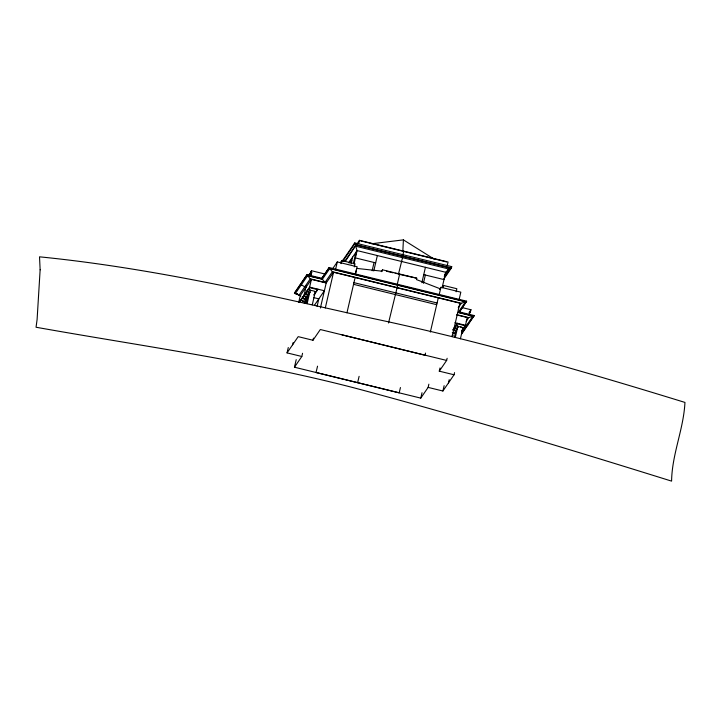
<?xml version="1.0" encoding="UTF-8"?>
<svg xmlns="http://www.w3.org/2000/svg" width="721" height="721" viewBox="0 0 721 721"><rect width="100%" height="100%" fill="white"/><g stroke="black" fill="none" stroke-linecap="round" stroke-linejoin="round"><path stroke-width="1.08" d="M402.823 251.485L403.409 239.877L371.73 243.743M297.62 294.195L294.456 293.42L294.61 292.753L307.038 274.656L321.8 278.27L329.164 267.554L466.64 301.189L459.124 312.572L473.895 316.186L474.048 315.519L459.277 311.905L459.124 312.572M300.819 283.704L300.666 284.371L305.848 287.499M302.559 353.281L301.82 356.489L287.048 352.884L288.283 347.531M298.701 302.414L300.269 295.619L311.418 279.378L326.189 282.993L333.544 272.277L355.129 277.549L346.945 312.824M299.269 302.541L299.377 302.072M299.918 301.279L299.81 301.757L300.828 299.963L302.874 300.468M301.36 299.188L301.243 299.666L302.261 297.872L304.316 298.377M294.456 293.42L307.038 274.656M302.829 297.043L302.721 297.521L303.739 295.727L305.785 296.223M292.627 344.764L293.123 342.619M304.055 295.268L306.209 285.904M304.37 294.808L304.253 295.286L305.271 293.492L307.326 293.988M311.066 274.665L309.724 274.34L311.499 270.726L325.243 274.088M305.839 292.654L305.731 293.132L306.749 291.338L308.795 291.843M309.724 274.34L311.499 270.726M304.307 303.397L305.812 296.908L307.299 296.836M307.281 290.563L307.164 291.041L308.182 289.247L310.237 289.752M310.994 275.593L311.733 272.412L311.148 272.268M305.289 303.415L307.281 294.763L308.777 294.691M308.723 288.463L308.615 288.941L309.516 287.625L311.418 279.378M306.227 303.487L308.723 292.672L310.21 292.6M307.146 303.577L310.147 290.599M428.869 384.185L428.13 387.402L420.776 398.118L294.456 367.214L296.205 359.653M312.274 304.848L315.266 291.87M317.718 289.635L317.835 289.157L316.816 290.951L317.718 289.635L309.516 287.625M306.876 275.323L321.647 278.937L321.8 278.27M317.087 306.398L318.817 298.882L313.545 297.584M321.647 278.937L329.164 267.554M287.048 352.884L298.197 336.644L312.968 340.258L313.464 338.113M320.403 308.029L326.559 281.37M325.315 307.93L333.544 272.277M335.589 269.357L337.302 261.93L357.165 266.788L355.444 274.214M341.06 263.634L341.772 260.569L355.02 263.814L354.308 266.878M317.546 366.169L316.041 372.496L399.191 392.837L400.452 387.547M444.226 276.296L449.462 267.851L356.003 244.987L344.872 261.191L343.124 260.768L343.439 259.416M349.442 262.94L349.856 261.146M343.124 260.768L354.453 244.266L354.768 242.914L451.725 266.635L451.418 267.987L443.857 278.991M351.542 258.686L350.721 262.264L351.83 260.651M351.091 263.859L352.659 257.064M356.003 244.987L345.206 261.534M353.416 263.3L355.976 252.233M354.011 263.967L357.102 250.593L355.714 246.221L449.174 269.086L445.686 272.268L442.135 287.661M358.725 243.554L359.464 240.327L448.056 262.002L447.308 265.229M355.282 274.494L356.688 268.401L382.22 271.204L382.536 269.825L416.774 278.198L416.459 279.577L440.486 288.905M372.144 270.745L374.055 262.48M373.784 270.961L377.344 255.549M359.121 376.335L357.616 382.662M398.398 274.413L403.246 254.774M403.012 254.396L403.76 251.169M397.19 284.705L399.659 274.007L395.135 273.322M388.52 322.99L397.902 284.371L397.577 284.831M421.875 282.731L425.435 267.311M423.443 283.29L425.345 275.025M341.907 334.814L424.993 355.255L425.534 353.083M430.347 332.075L438.278 297.899L459.863 303.18L452.13 336.671M439.08 294.997L440.964 287.3L460.827 292.158L459.106 299.575M443.136 287.526L443.604 285.489L456.853 288.724L456.141 291.789M420.776 398.118L422.019 392.72M454.545 372.631L454.05 374.776L439.278 371.162L440.017 367.944M439.278 371.162L446.641 360.437L447.137 358.283M453.374 329.263L454.392 327.46L456.438 327.965M455.825 325.369L454.807 327.163L455.825 325.369L457.88 325.874M457.159 323.747L457.267 323.269L456.258 325.063L457.159 323.747L465.36 325.757L467.271 317.51L456.717 314.933M454.383 337.428L456.375 328.776M428.13 387.402L442.901 391.007L444.136 385.663M455.275 337.554L457.772 326.739M448.471 382.896L449.21 379.679M460.422 338.789L462.918 327.974L460.584 326.919M463.125 328.695L463.017 329.173L464.027 327.379M464.567 326.595L464.459 327.073L465.36 325.757M469.299 314.32L470.975 309.751L461.458 307.416M467.839 324.567L467.686 325.234L464.928 325.486M300.918 296.034L295.376 293.483L307.615 275.665L322.377 279.279L325.027 282.452L332.39 271.736L461.314 303.28L465.568 301.793L458.205 312.508L472.976 316.122L461.963 332.156M308.498 275.584L309.715 273.809L309.318 275.548L309.796 275.656M310.309 274.476L311.733 272.412M298.809 295.52L310.264 278.838L325.027 282.452M299.098 302.487L309.624 287.147L324.396 290.761L314.482 305.19M322.377 279.279L329.74 268.554L465.568 301.793M314.05 294.664L314.951 293.348M313.932 295.141L314.843 293.826M332.994 268.212L337.302 261.93M340.537 262.363L341.772 260.569M341.024 262.931L354.768 242.914M357.057 243.842L359.464 240.327M348.712 262.805L357.102 250.593L445.686 272.268M355.147 255.811L356.273 254.18M355.129 277.549L438.278 297.899M294.456 367.214L301.82 356.489M312.968 340.258L320.322 329.533L446.641 360.437M381.283 271.655L382.536 269.825M416.774 278.198L400.479 274.629M444.515 275.052L449.462 267.851M444.614 276.99L450.643 268.212M451.247 267.329L451.725 266.635M439.522 289.4L440.964 287.3M442.054 287.751L443.604 285.489M458.25 307.75L461.314 303.28M459.277 311.905L466.64 301.189M469.092 312.517L470.975 309.751M469.2 313.356L470.624 311.283M466.181 321.314L468.722 317.61L472.976 316.122M461.692 330.786L465.478 325.279L454.924 322.693M461.575 331.263L462.485 329.948M461.62 333.616L474.048 315.519M461.467 334.283L473.895 316.186M442.901 391.007L454.05 374.776M360.707 240.904L446.497 261.894M354.29 243.608L356.381 244.122M354.453 244.266L451.418 267.987M355.408 257.911L375.659 262.868M423.75 274.638L443.992 279.586M386.573 271.231L392.99 272.799M329.01 268.221L466.487 301.856M353.912 282.641L437.061 302.982M353.524 284.326L436.674 304.677M457.123 314.771L468.722 317.61M308.074 289.725L310.12 290.23M455.717 325.847L457.763 326.352M306.632 291.816L308.687 292.32M454.275 327.938L456.33 328.443M452.914 329.614L454.969 330.11M305.163 293.97L307.209 294.465M452.806 330.092L454.852 330.588M295.376 293.483L297.485 293.997M303.622 296.205L305.677 296.701M452.292 332.579L454.347 333.075M302.153 298.35L304.199 298.855M300.711 300.441L302.766 300.945M403.409 239.877L434.285 259.181M304.253 299.179L304.758 299.657A2.65 0.487 13 0 1 305.839 299.134M302.784 301.324L303.28 301.802A2.65 0.487 13 0 1 303.775 301.216M329.74 268.554L332.39 271.736M307.615 275.665L310.264 278.838M452.031 335.229A2.65 0.487 13 0 1 453.374 335.247M453.969 333.499A2.65 0.487 13 0 1 454.464 332.913M455.447 331.345A2.65 0.487 13 0 1 455.933 330.759M456.88 329.254A2.65 0.487 13 0 1 457.375 328.668M458.358 327.235A2.65 0.487 13 0 1 458.529 326.604A2.65 0.487 13 0 1 462.017 327.352A2.65 0.487 13 0 1 462.458 328.109M306.037 297.214A2.65 0.487 13 0 1 306.731 296.782M307.506 295.069A2.65 0.487 13 0 1 308.209 294.637M308.949 292.969A2.65 0.487 13 0 1 309.642 292.537M310.318 290.887A2.65 0.487 13 0 1 313.049 290.824A2.65 0.487 13 0 1 314.753 291.996M40.133 269.816L37.095 319.556L36.05 327.244C142.614 346.251 250.223 360.833 355.092 388.132C461.377 416.441 566.607 448.39 671.593 481.123C671.963 454.212 683.634 429.229 684.95 402.426C579.666 369.963 473.778 339.474 365.844 317.006C257.947 292.6 149.806 267.806 39.529 256.829L40.133 269.816M315.483 292.573L315.374 293.05L316.384 291.257L315.483 292.573"/></g></svg>
